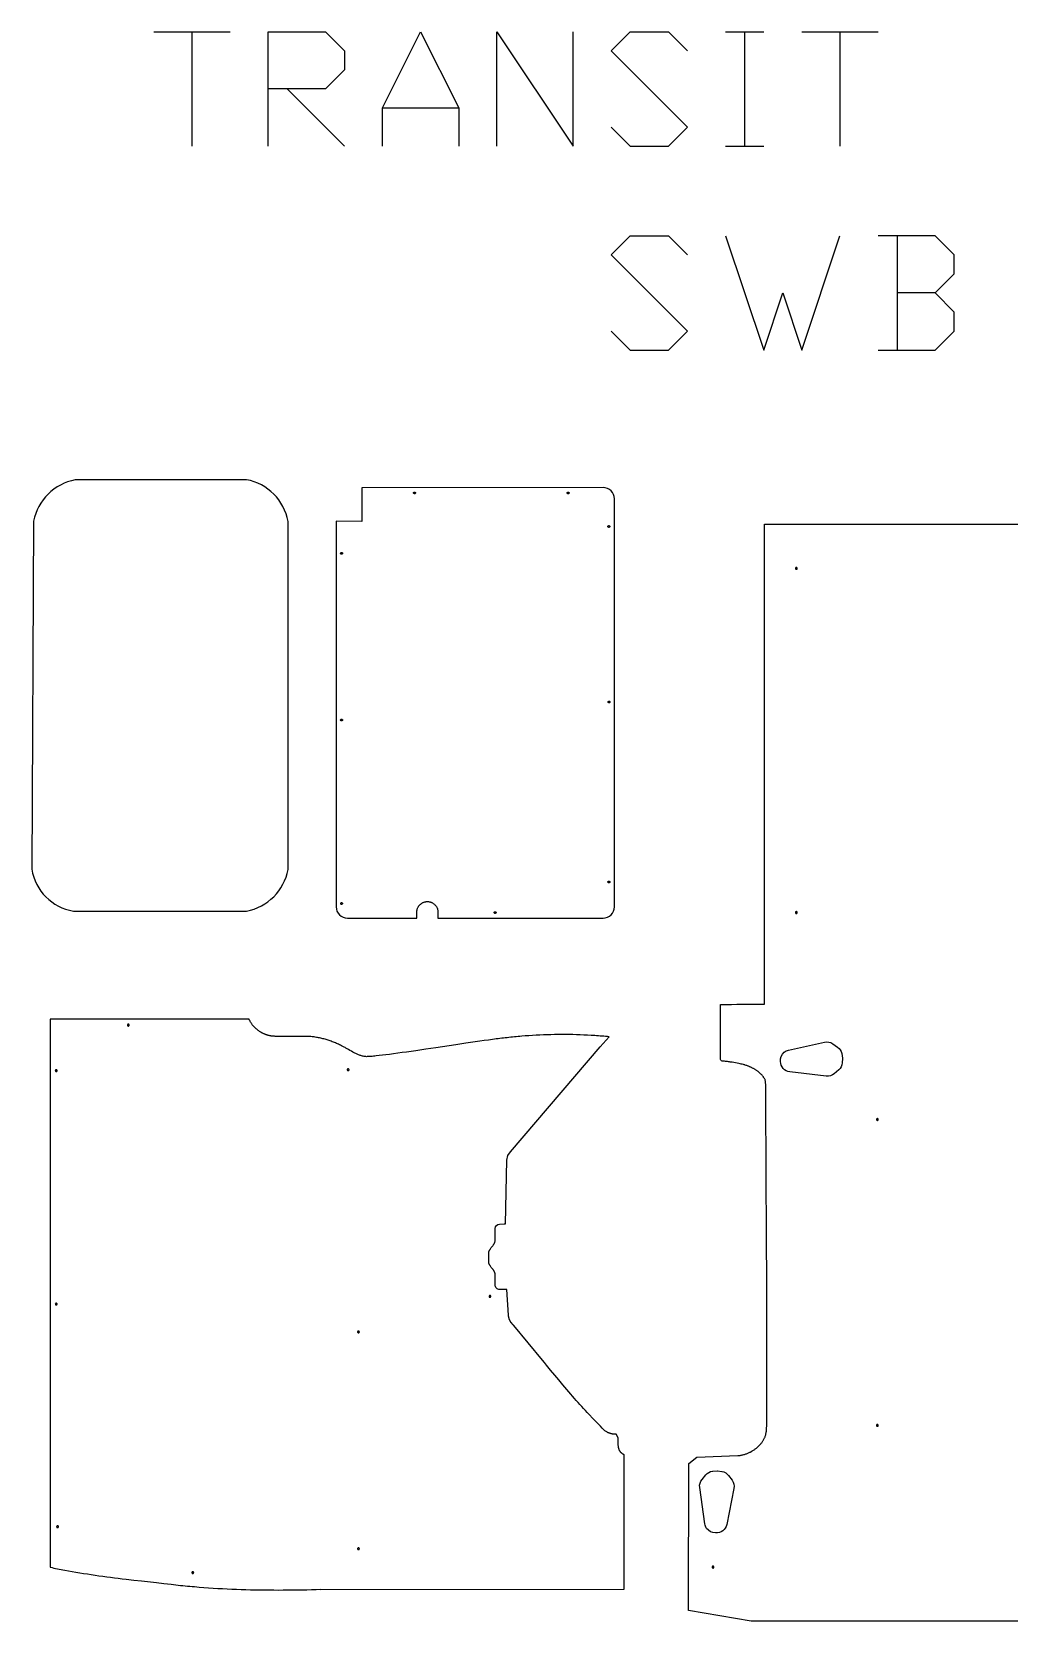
# Model space of a CAD drawing. Extents: x 2439 to 7559, y -8131 to -2576.
# Drawn here: x 2439 to 4610, y -6109 to -2576 of the extents above; entities that cross this region are included whole.
import ezdxf

# ---------------------------------------------------------------- set-up
doc = ezdxf.new("R2010")
doc.units = 0
doc.layers.add('Default_Layer', color=1, linetype='CONTINUOUS')

msp = doc.modelspace()

# ---------------------------------------------------------------- linework, layer by layer
at = {"layer": 'Default_Layer'}
for points in [[(2709.7, -2575.7), (2879.1, -2575.7)], [(2794.4, -2575.7), (2794.4, -2829.7)], [(2963.7, -2829.7), (2963.7, -2575.7), (3090.7, -2575.7), (3133.1, -2618.1), (3133.1, -2660.4), (3090.7, -2702.7), (2963.7, -2702.7)], [(3217.7, -2829.7), (3217.7, -2745.1), (3302.4, -2575.7), (3387.1, -2745.1), (3387.1, -2829.7)], [(3471.7, -2829.7), (3471.7, -2575.7), (3641.1, -2829.7), (3641.1, -2575.7)], [(3725.7, -2787.4), (3768.1, -2829.7), (3852.7, -2829.7), (3895.1, -2787.4), (3725.7, -2618.1), (3768.1, -2575.7), (3852.7, -2575.7), (3895.1, -2618.1)], [(3979.7, -2575.7), (4064.4, -2575.7)], [(4022.1, -2575.7), (4022.1, -2829.7)], [(4149.1, -2575.7), (4318.4, -2575.7)], [(4233.7, -2575.7), (4233.7, -2829.7)], [(3006.1, -2702.7), (3133.1, -2829.7)], [(3217.7, -2745.1), (3387.1, -2745.1)], [(3979.7, -2829.7), (4064.4, -2829.7)], [(3725.7, -3241), (3768.1, -3283.3), (3852.7, -3283.3), (3895.1, -3241), (3725.7, -3071.6), (3768.1, -3029.3), (3852.7, -3029.3), (3895.1, -3071.6)], [(3979.7, -3029.3), (4064.4, -3283.3), (4106.7, -3156.3), (4149.1, -3283.3), (4233.7, -3029.3)], [(4445.4, -3156.3), (4487.7, -3114), (4487.7, -3071.6), (4445.4, -3029.3), (4318.4, -3029.3)], [(4360.7, -3029.3), (4360.7, -3283.3)], [(4318.4, -3283.3), (4445.4, -3283.3), (4487.7, -3241), (4487.7, -3198.6), (4445.4, -3156.3), (4360.7, -3156.3)]]:
    msp.add_lwpolyline(points, dxfattribs=at)
for points in [[(2915.7, -4530.3, 0.306061), (3008.2, -4437.8), (3008.2, -3663.9, 0.306277), (2915.7, -3571.4), (2535.3, -3571.5, 0.304022), (2442.8, -3663.5), (2438.7, -4437.4, 0.321483), (2531.2, -4530.3), (2915.7, -4530.3)], [(3732.7, -3800.4), (3732.7, -3613.8, 0.414321), (3707.7, -3588.8), (3172.1, -3589.4), (3172.1, -3663.9), (3114.7, -3663.6), (3114.7, -4520.7, 0.414214), (3139.7, -4545.7), (3293.9, -4545.7), (3293.9, -4533), (3293.9, -4532.6), (3293.9, -4532), (3293.9, -4531.4), (3294, -4530.8), (3294, -4530.2), (3294.2, -4529), (3294.4, -4527.9), (3294.6, -4526.7), (3295, -4525.6), (3295.3, -4524.5), (3295.7, -4523.5), (3296.2, -4522.4), (3296.7, -4521.4), (3297.3, -4520.4), (3297.9, -4519.5), (3298.6, -4518.5), (3299.3, -4517.7), (3300, -4516.8), (3300.8, -4516), (3301.6, -4515.2), (3302.5, -4514.5), (3303.3, -4513.8), (3304.3, -4513.1), (3305.2, -4512.5), (3306.2, -4511.9), (3307.2, -4511.4), (3308.3, -4511), (3309.3, -4510.5), (3310.4, -4510.2), (3311.5, -4509.8), (3312.7, -4509.6), (3313.8, -4509.4), (3315, -4509.2), (3315.6, -4509.2), (3316.2, -4509.1), (3316.8, -4509.1), (3317.4, -4509.1), (3318, -4509.1), (3318.6, -4509.1), (3319.2, -4509.2), (3319.8, -4509.2), (3321, -4509.4), (3322.1, -4509.6), (3323.3, -4509.8), (3324.4, -4510.2), (3325.5, -4510.5), (3326.5, -4511), (3327.6, -4511.4), (3328.6, -4511.9), (3329.6, -4512.5), (3330.5, -4513.1), (3331.5, -4513.8), (3332.3, -4514.5), (3333.2, -4515.2), (3334, -4516), (3334.8, -4516.8), (3335.5, -4517.7), (3336.2, -4518.5), (3336.9, -4519.5), (3337.5, -4520.4), (3338.1, -4521.4), (3338.6, -4522.4), (3339.1, -4523.5), (3339.5, -4524.5), (3339.8, -4525.6), (3340.2, -4526.7), (3340.4, -4527.9), (3340.6, -4529), (3340.8, -4530.2), (3340.8, -4530.8), (3340.9, -4531.4), (3340.9, -4532), (3340.9, -4532.6), (3340.9, -4533.2), (3340.9, -4545.7), (3707.7, -4545.7, 0.414214), (3732.7, -4520.7), (3732.7, -3800.4)], [(2479.8, -5762.1), (2479.8, -5988.7), (2483.7, -5989.6), (2487.7, -5990.5), (2491.7, -5991.3), (2495.7, -5992.1), (2499.7, -5992.9), (2503.7, -5993.7), (2507.8, -5994.5), (2511.9, -5995.3), (2520.1, -5996.8), (2528.4, -5998.3), (2536.7, -5999.7), (2545.1, -6001.1), (2553.6, -6002.4), (2562.1, -6003.7), (2570.6, -6005), (2579.1, -6006.3), (2587.7, -6007.5), (2596.3, -6008.6), (2605, -6009.8), (2613.6, -6010.9), (2622.2, -6012), (2630.9, -6013.1), (2639.5, -6014.2), (2648.1, -6015.2), (2665.3, -6017.2), (2682.3, -6019.2), (2715.8, -6022.9), (2732.2, -6024.8), (2748.3, -6026.7), (2753.4, -6027.3), (2758.6, -6027.8), (2763.8, -6028.4), (2769, -6029), (2774.1, -6029.5), (2779.3, -6030), (2784.5, -6030.5), (2789.7, -6031), (2794.8, -6031.5), (2800, -6031.9), (2805.2, -6032.4), (2810.4, -6032.8), (2820.7, -6033.6), (2831.1, -6034.3), (2841.5, -6035), (2851.9, -6035.7), (2862.2, -6036.2), (2872.6, -6036.8), (2883, -6037.3), (2893.4, -6037.7), (2903.8, -6038), (2914.2, -6038.4), (2924.6, -6038.6), (2934.9, -6038.9), (2945.3, -6039.1), (2955.7, -6039.2), (2966.1, -6039.3), (2976.5, -6039.3), (2986.9, -6039.4), (2997.3, -6039.3), (3007.7, -6039.3), (3018.1, -6039.2), (3028.5, -6039), (3038.9, -6038.8), (3049.3, -6038.6), (3059.7, -6038.4), (3070.1, -6038.1), (3080.5, -6037.8), (3080.5, -6037.9), (3754.2, -6037.8), (3754.2, -5738.9), (3753.5, -5738.5), (3752.8, -5738.1), (3752.1, -5737.7), (3751.5, -5737.2), (3750.9, -5736.8), (3750.3, -5736.3), (3749.8, -5735.9), (3749.2, -5735.5), (3748.7, -5735), (3748.2, -5734.5), (3747.8, -5734.1), (3747.3, -5733.6), (3746.9, -5733.1), (3746.5, -5732.7), (3746.1, -5732.2), (3745.8, -5731.7), (3745.4, -5731.2), (3745.1, -5730.7), (3744.8, -5730.2), (3744.5, -5729.7), (3744.2, -5729.2), (3743.9, -5728.7), (3743.7, -5728.2), (3743.5, -5727.6), (3743.3, -5727.1), (3743.1, -5726.5), (3742.7, -5725.4), (3742.4, -5724.3), (3742.1, -5723.2), (3741.9, -5722), (3741.8, -5720.8), (3741.6, -5719.6), (3741.5, -5718.3), (3741.4, -5717), (3741.4, -5715.7), (3741.4, -5714.4), (3741.3, -5713), (3741.4, -5710.1), (3741.4, -5707.2), (3741.4, -5704.1), (3741.4, -5702.5), (3741.4, -5700.8), (3736.5, -5692.9), (3735.6, -5693), (3734.7, -5693), (3733.8, -5693.1), (3732.9, -5693.1), (3732.1, -5693), (3731.2, -5693), (3730.3, -5692.9), (3729.4, -5692.8), (3728.5, -5692.6), (3727.7, -5692.5), (3726.8, -5692.3), (3725.9, -5692.1), (3725.1, -5691.8), (3724.2, -5691.6), (3723.4, -5691.3), (3722.6, -5691), (3721.7, -5690.7), (3720.9, -5690.4), (3720.1, -5690.1), (3719.3, -5689.7), (3718.5, -5689.3), (3717.7, -5688.9), (3716.9, -5688.5), (3716.1, -5688.1), (3714.5, -5687.2), (3713, -5686.3), (3711.5, -5685.4), (3710.1, -5684.4), (3705.9, -5679.9), (3701.8, -5675.5), (3693.5, -5666.7), (3685.1, -5657.9), (3676.8, -5649.1), (3672.6, -5644.7), (3668.5, -5640.3), (3664.3, -5635.9), (3660.2, -5631.4), (3656.1, -5627), (3652, -5622.5), (3648, -5618), (3644, -5613.5), (3639.9, -5608.8), (3635.7, -5604), (3631.5, -5599.1), (3627.2, -5594), (3622.8, -5588.7), (3618.3, -5583.4), (3609.3, -5572.5), (3600.2, -5561.5), (3591, -5550.4), (3581.9, -5539.4), (3577.4, -5533.9), (3573, -5528.6), (3509.3, -5451.3), (3508.6, -5450.7), (3508, -5450.2), (3507.4, -5449.6), (3506.8, -5449), (3506.2, -5448.4), (3505.6, -5447.7), (3505.1, -5447.1), (3504.6, -5446.4), (3504.1, -5445.8), (3503.6, -5445.1), (3503.1, -5444.4), (3502.6, -5443.7), (3502.2, -5443), (3501.8, -5442.3), (3501.4, -5441.5), (3501, -5440.8), (3500.7, -5440.1), (3500.3, -5439.3), (3500, -5438.5), (3499.7, -5437.8), (3499.4, -5437), (3499.1, -5436.2), (3498.8, -5435.4), (3498.6, -5434.6), (3498.4, -5433.8), (3498.2, -5433), (3498, -5432.2), (3497.8, -5431.4), (3497.6, -5430.5), (3497.5, -5429.7), (3497.3, -5428.9), (3497.2, -5428.1), (3494, -5371.4), (3481.1, -5371.2), (3477.8, -5371.2, -0.41422), (3467.8, -5361.2), (3467.8, -5341.1), (3467.7, -5336.1), (3467.5, -5335.3), (3467.3, -5334.5), (3467, -5333.8), (3466.7, -5333), (3466.4, -5332.3), (3466, -5331.5), (3465.7, -5330.8), (3465.3, -5330.1), (3464.8, -5329.4), (3464.4, -5328.7), (3464, -5328), (3463.5, -5327.4), (3462.5, -5326), (3461.5, -5324.7), (3459.4, -5322.1), (3458.4, -5320.8), (3457.4, -5319.4), (3457, -5318.8), (3456.5, -5318.1), (3456, -5317.4), (3455.6, -5316.7), (3455.2, -5316), (3454.8, -5315.2), (3454.5, -5314.5), (3454.2, -5313.8), (3454.2, -5309.3), (3454.2, -5291.1), (3454.2, -5286.7), (3454.5, -5285.9), (3454.8, -5285.2), (3455.2, -5284.4), (3455.6, -5283.7), (3456.1, -5283), (3456.5, -5282.3), (3457, -5281.7), (3457.4, -5281), (3458.4, -5279.6), (3459.4, -5278.3), (3461.5, -5275.7), (3462.5, -5274.4), (3463.5, -5273.1), (3464, -5272.4), (3464.4, -5271.7), (3464.8, -5271), (3465.3, -5270.3), (3465.7, -5269.6), (3466, -5268.9), (3466.4, -5268.2), (3466.7, -5267.4), (3467, -5266.7), (3467.3, -5265.9), (3467.5, -5265.1), (3467.7, -5264.3), (3467.8, -5259.3), (3467.8, -5235.8, -0.406227), (3477.5, -5225.8), (3487.7, -5225.2), (3490.9, -5225.1), (3493.9, -5083.7), (3496.2, -5073.8), (3501.8, -5065.1), (3701.1, -4831.6), (3721.3, -4809.7), (3717.3, -4809.3), (3713.2, -4808.9), (3709.2, -4808.6), (3705.2, -4808.2), (3701.1, -4807.9), (3697.1, -4807.6), (3693, -4807.3), (3689, -4807.1), (3684.9, -4806.8), (3680.9, -4806.6), (3672.8, -4806.1), (3664.7, -4805.7), (3656.6, -4805.4), (3648.5, -4805.1), (3640.3, -4804.9), (3632.2, -4804.8), (3624.1, -4804.7), (3616, -4804.7), (3607.9, -4804.7), (3599.8, -4804.8), (3591.7, -4805), (3583.6, -4805.2), (3575.4, -4805.5), (3567.3, -4805.8), (3559.2, -4806.2), (3551.1, -4806.7), (3543, -4807.2), (3534.9, -4807.8), (3526.8, -4808.4), (3522.8, -4808.8), (3518.8, -4809.1), (3514.7, -4809.5), (3510.7, -4809.9), (3506.6, -4810.3), (3502.6, -4810.7), (3498.6, -4811.1), (3494.5, -4811.6), (3490.5, -4812), (3486.5, -4812.5), (3482.4, -4813), (3478.4, -4813.5), (3474.4, -4814), (3470.4, -4814.5), (3466.3, -4815.1), (3462.3, -4815.7), (3453.2, -4816.9), (3443.7, -4818.2), (3433.9, -4819.6), (3423.7, -4821), (3402.6, -4824.1), (3380.7, -4827.3), (3335.8, -4834), (3313.6, -4837.3), (3291.9, -4840.5), (3281.4, -4842), (3271.1, -4843.5), (3261.1, -4844.9), (3251.5, -4846.2), (3242.3, -4847.5), (3233.5, -4848.7), (3225.2, -4849.7), (3217.4, -4850.7), (3210.1, -4851.6), (3203.4, -4852.3), (3200.3, -4852.6), (3197.4, -4852.9), (3194.7, -4853.1), (3192.1, -4853.4), (3189.7, -4853.5), (3187.4, -4853.7), (3185.4, -4853.8), (3183.6, -4853.8), (3182, -4853.9), (3180.5, -4853.8), (3179.3, -4853.8), (3178.8, -4853.7), (3178.3, -4853.7), (3177.4, -4853.5), (3176.6, -4853.4), (3174.8, -4853), (3173.1, -4852.6), (3171.4, -4852.1), (3169.7, -4851.6), (3168, -4851.1), (3166.3, -4850.5), (3164.7, -4849.8), (3163, -4849.2), (3161.4, -4848.4), (3159.8, -4847.7), (3158.1, -4846.9), (3156.5, -4846.1), (3154.9, -4845.3), (3153.3, -4844.5), (3151.7, -4843.6), (3148.6, -4841.8), (3145.4, -4840), (3142.3, -4838.2), (3139.1, -4836.4), (3135.9, -4834.6), (3134.4, -4833.7), (3132.8, -4832.9), (3131.2, -4832), (3129.6, -4831.2), (3127.9, -4830.4), (3126.3, -4829.7), (3124.2, -4828.5), (3122, -4827.4), (3119.8, -4826.3), (3117.5, -4825.3), (3115.3, -4824.3), (3113.1, -4823.3), (3110.8, -4822.3), (3108.5, -4821.4), (3106.2, -4820.5), (3104, -4819.7), (3101.6, -4818.8), (3099.3, -4818), (3097, -4817.3), (3094.7, -4816.5), (3092.3, -4815.8), (3090, -4815.1), (3087.6, -4814.5), (3085.2, -4813.9), (3082.8, -4813.3), (3080.5, -4812.7), (3078.1, -4812.2), (3075.7, -4811.7), (3073.2, -4811.3), (3070.8, -4810.9), (3068.4, -4810.5), (3066, -4810.1), (3063.5, -4809.8), (3061.1, -4809.5), (3058.7, -4809.2), (3056.2, -4809), (3053.8, -4808.8), (3051.3, -4808.7), (2981.3, -4808.7), (2980.1, -4808.7), (2978.9, -4808.7), (2977.8, -4808.6), (2976.6, -4808.6), (2975.4, -4808.5), (2974.2, -4808.4), (2973, -4808.3), (2971.9, -4808.1), (2970.7, -4807.9), (2969.5, -4807.8), (2968.4, -4807.5), (2967.2, -4807.3), (2966.1, -4807.1), (2965, -4806.8), (2963.8, -4806.5), (2962.7, -4806.2), (2961.6, -4805.8), (2960.4, -4805.5), (2959.3, -4805.1), (2958.2, -4804.7), (2957.1, -4804.3), (2956.1, -4803.8), (2955, -4803.4), (2953.9, -4802.9), (2952.8, -4802.4), (2951.8, -4801.9), (2950.7, -4801.4), (2949.7, -4800.8), (2948.7, -4800.2), (2947.7, -4799.7), (2946.7, -4799.1), (2945.7, -4798.4), (2944.7, -4797.8), (2943.7, -4797.1), (2942.8, -4796.5), (2941.8, -4795.8), (2940.9, -4795.1), (2940, -4794.4), (2939.1, -4793.6), (2938.2, -4792.9), (2937.3, -4792.1), (2936.4, -4791.3), (2935.6, -4790.5), (2934.7, -4789.7), (2933.9, -4788.9), (2933.1, -4788), (2932.3, -4787.2), (2931.5, -4786.3), (2930.7, -4785.4), (2930, -4784.5), (2929.2, -4783.6), (2928.5, -4782.7), (2927.8, -4781.8), (2927.1, -4780.8), (2926.5, -4779.8), (2925.8, -4778.9), (2925.2, -4777.9), (2924.6, -4776.9), (2924, -4775.9), (2923.4, -4774.9), (2922.9, -4773.8), (2922.3, -4772.8), (2921.8, -4771.7), (2921.3, -4770.7), (2479.8, -4770.5), (2479.8, -5762.1)], [(4101.9, -4864.5, -0.250514), (4110.1, -4843.9, -0.116283), (4119.7, -4839.1), (4199.5, -4821.4, -0.20966), (4217.6, -4825), (4228.5, -4832.5, -0.193163), (4237.9, -4846.8, -0.020546), (4237.9, -4847.1), (4239.2, -4857.1, -0.037985), (4239.2, -4857.6), (4239, -4867.6, -0.013982), (4239, -4867.8, -0.194637), (4231.1, -4883.1), (4221.1, -4891.8, -0.20966), (4203.5, -4897.2), (4122.3, -4887.9), (4122.2, -4887.9, -0.376786), (4101.9, -4864.5)], [(3957.4, -5912.1, -0.250514), (3937.6, -5902.3, -0.116283), (3933.6, -5892.3), (3922.3, -5811.4, -0.20966), (3927.4, -5793.6), (3935.8, -5783.4, -0.193163), (3950.8, -5775.2, -0.020546), (3951.1, -5775.1), (3961.2, -5774.7, -0.037985), (3961.6, -5774.7), (3971.6, -5775.7, -0.013982), (3971.8, -5775.7, -0.194637), (3986.4, -5784.8), (3994.3, -5795.5, -0.20966), (3998.3, -5813.5), (3982.4, -5893.7), (3982.4, -5893.8, -0.376786), (3957.4, -5912.1)]]:
    msp.add_lwpolyline(points, format="xyb", close=True, dxfattribs=at)
for points in [[(3288.8, -3602.7), (3288.6, -3602.7), (3288.4, -3602.6), (3288.2, -3602.6), (3288, -3602.5), (3287.9, -3602.4), (3287.7, -3602.3), (3287.5, -3602.2), (3287.4, -3602.1), (3287.3, -3601.9), (3287.1, -3601.8), (3287, -3601.6), (3287, -3601.5), (3286.9, -3601.3), (3286.8, -3601.1), (3286.8, -3600.9), (3286.8, -3600.7), (3286.8, -3600.5), (3286.8, -3600.3), (3286.9, -3600.1), (3287, -3599.9), (3287, -3599.7), (3287.1, -3599.6), (3287.3, -3599.4), (3287.4, -3599.3), (3287.5, -3599.1), (3287.7, -3599), (3287.9, -3598.9), (3288, -3598.8), (3288.2, -3598.8), (3288.4, -3598.7), (3288.6, -3598.7), (3288.8, -3598.7), (3289, -3598.7), (3289.2, -3598.7), (3289.4, -3598.8), (3289.6, -3598.8), (3289.8, -3598.9), (3289.9, -3599), (3290.1, -3599.1), (3290.2, -3599.3), (3290.4, -3599.4), (3290.5, -3599.6), (3290.6, -3599.7), (3290.7, -3599.9), (3290.7, -3600.1), (3290.8, -3600.3), (3290.8, -3600.5), (3290.8, -3600.7), (3290.8, -3600.9), (3290.8, -3601.1), (3290.7, -3601.3), (3290.7, -3601.5), (3290.6, -3601.6), (3290.5, -3601.8), (3290.4, -3601.9), (3290.2, -3602.1), (3290.1, -3602.2), (3289.9, -3602.3), (3289.8, -3602.4), (3289.6, -3602.5), (3289.4, -3602.6), (3289.2, -3602.6), (3289, -3602.7), (3288.8, -3602.7)], [(3630, -3602.7), (3629.8, -3602.7), (3629.6, -3602.7), (3629.4, -3602.6), (3629.2, -3602.5), (3629.1, -3602.5), (3628.9, -3602.4), (3628.7, -3602.2), (3628.6, -3602.1), (3628.5, -3602), (3628.3, -3601.8), (3628.2, -3601.6), (3628.2, -3601.5), (3628.1, -3601.3), (3628, -3601.1), (3628, -3600.9), (3628, -3600.7), (3628, -3600.5), (3628, -3600.3), (3628.1, -3600.1), (3628.2, -3599.9), (3628.2, -3599.7), (3628.3, -3599.6), (3628.5, -3599.4), (3628.6, -3599.3), (3628.7, -3599.2), (3628.9, -3599), (3629.1, -3598.9), (3629.2, -3598.9), (3629.4, -3598.8), (3629.6, -3598.7), (3629.8, -3598.7), (3630, -3598.7), (3630.2, -3598.7), (3630.4, -3598.7), (3630.6, -3598.8), (3630.8, -3598.9), (3631, -3598.9), (3631.1, -3599), (3631.3, -3599.2), (3631.4, -3599.3), (3631.5, -3599.4), (3631.7, -3599.6), (3631.8, -3599.7), (3631.8, -3599.9), (3631.9, -3600.1), (3632, -3600.3), (3632, -3600.5), (3632, -3600.7), (3632, -3600.9), (3632, -3601.1), (3631.9, -3601.3), (3631.8, -3601.5), (3631.8, -3601.6), (3631.7, -3601.8), (3631.5, -3602), (3631.4, -3602.1), (3631.3, -3602.2), (3631.1, -3602.4), (3631, -3602.5), (3630.8, -3602.5), (3630.6, -3602.6), (3630.4, -3602.7), (3630.2, -3602.7), (3630, -3602.7)], [(3720.4, -3677.3), (3720.2, -3677.3), (3720, -3677.3), (3719.8, -3677.2), (3719.6, -3677.2), (3719.5, -3677.1), (3719.3, -3677), (3719.1, -3676.9), (3719, -3676.7), (3718.9, -3676.6), (3718.8, -3676.4), (3718.7, -3676.3), (3718.6, -3676.1), (3718.5, -3675.9), (3718.5, -3675.7), (3718.4, -3675.5), (3718.4, -3675.3), (3718.4, -3675.1), (3718.5, -3674.9), (3718.5, -3674.7), (3718.6, -3674.5), (3718.7, -3674.4), (3718.8, -3674.2), (3718.9, -3674), (3719, -3673.9), (3719.1, -3673.8), (3719.3, -3673.7), (3719.5, -3673.6), (3719.6, -3673.5), (3719.8, -3673.4), (3720, -3673.4), (3720.2, -3673.3), (3720.4, -3673.3), (3720.6, -3673.3), (3720.8, -3673.4), (3721, -3673.4), (3721.2, -3673.5), (3721.4, -3673.6), (3721.5, -3673.7), (3721.7, -3673.8), (3721.8, -3673.9), (3722, -3674), (3722.1, -3674.2), (3722.2, -3674.4), (3722.3, -3674.5), (3722.3, -3674.7), (3722.4, -3674.9), (3722.4, -3675.1), (3722.4, -3675.3), (3722.4, -3675.5), (3722.4, -3675.7), (3722.3, -3675.9), (3722.3, -3676.1), (3722.2, -3676.3), (3722.1, -3676.4), (3722, -3676.6), (3721.8, -3676.7), (3721.7, -3676.9), (3721.5, -3677), (3721.4, -3677.1), (3721.2, -3677.2), (3721, -3677.2), (3720.8, -3677.3), (3720.6, -3677.3), (3720.4, -3677.3)], [(3126.7, -3737.2), (3126.5, -3737.2), (3126.3, -3737.1), (3126.1, -3737.1), (3125.9, -3737), (3125.7, -3736.9), (3125.6, -3736.8), (3125.4, -3736.7), (3125.3, -3736.6), (3125.2, -3736.4), (3125, -3736.3), (3124.9, -3736.1), (3124.9, -3735.9), (3124.8, -3735.8), (3124.7, -3735.6), (3124.7, -3735.4), (3124.7, -3735.2), (3124.7, -3735), (3124.7, -3734.8), (3124.8, -3734.6), (3124.9, -3734.4), (3124.9, -3734.2), (3125, -3734), (3125.2, -3733.9), (3125.3, -3733.8), (3125.4, -3733.6), (3125.6, -3733.5), (3125.7, -3733.4), (3125.9, -3733.3), (3126.1, -3733.3), (3126.3, -3733.2), (3126.5, -3733.2), (3126.7, -3733.2), (3126.9, -3733.2), (3127.1, -3733.2), (3127.3, -3733.3), (3127.5, -3733.3), (3127.7, -3733.4), (3127.8, -3733.5), (3128, -3733.6), (3128.1, -3733.8), (3128.2, -3733.9), (3128.4, -3734), (3128.5, -3734.2), (3128.5, -3734.4), (3128.6, -3734.6), (3128.7, -3734.8), (3128.7, -3735), (3128.7, -3735.2), (3128.7, -3735.4), (3128.7, -3735.6), (3128.6, -3735.8), (3128.5, -3735.9), (3128.5, -3736.1), (3128.4, -3736.3), (3128.2, -3736.4), (3128.1, -3736.6), (3128, -3736.7), (3127.8, -3736.8), (3127.7, -3736.9), (3127.5, -3737), (3127.3, -3737.1), (3127.1, -3737.1), (3126.9, -3737.2), (3126.7, -3737.2)], [(4136.9, -3770.5), (4137.2, -3770.5), (4137.4, -3770.5), (4137.5, -3770.4), (4137.7, -3770.3), (4137.9, -3770.3), (4138.1, -3770.2), (4138.2, -3770), (4138.4, -3769.9), (4138.5, -3769.8), (4138.6, -3769.6), (4138.7, -3769.5), (4138.8, -3769.3), (4138.9, -3769.1), (4138.9, -3768.9), (4138.9, -3768.7), (4138.9, -3768.5), (4138.9, -3768.3), (4138.9, -3768.1), (4138.9, -3767.9), (4138.8, -3767.7), (4138.7, -3767.5), (4138.6, -3767.4), (4138.5, -3767.2), (4138.4, -3767.1), (4138.2, -3767), (4138.1, -3766.8), (4137.9, -3766.7), (4137.7, -3766.7), (4137.5, -3766.6), (4137.4, -3766.5), (4137.2, -3766.5), (4136.9, -3766.5), (4136.7, -3766.5), (4136.5, -3766.5), (4136.4, -3766.6), (4136.2, -3766.7), (4136, -3766.7), (4135.8, -3766.8), (4135.7, -3767), (4135.5, -3767.1), (4135.4, -3767.2), (4135.3, -3767.4), (4135.2, -3767.5), (4135.1, -3767.7), (4135, -3767.9), (4135, -3768.1), (4135, -3768.3), (4134.9, -3768.5), (4135, -3768.7), (4135, -3768.9), (4135, -3769.1), (4135.1, -3769.3), (4135.2, -3769.5), (4135.3, -3769.6), (4135.4, -3769.8), (4135.5, -3769.9), (4135.7, -3770), (4135.8, -3770.2), (4136, -3770.3), (4136.2, -3770.3), (4136.4, -3770.4), (4136.5, -3770.5), (4136.7, -3770.5), (4136.9, -3770.5)], [(3720.8, -4067.4), (3720.6, -4067.4), (3720.4, -4067.4), (3720.3, -4067.4), (3720.1, -4067.3), (3719.9, -4067.2), (3719.7, -4067.1), (3719.6, -4067), (3719.4, -4066.9), (3719.3, -4066.7), (3719.2, -4066.6), (3719.1, -4066.4), (3719, -4066.2), (3718.9, -4066), (3718.9, -4065.9), (3718.9, -4065.7), (3718.8, -4065.4), (3718.9, -4065.2), (3718.9, -4065), (3718.9, -4064.9), (3719, -4064.7), (3719.1, -4064.5), (3719.2, -4064.3), (3719.3, -4064.2), (3719.4, -4064), (3719.6, -4063.9), (3719.7, -4063.8), (3719.9, -4063.7), (3720.1, -4063.6), (3720.3, -4063.5), (3720.4, -4063.5), (3720.6, -4063.5), (3720.8, -4063.4), (3721.1, -4063.5), (3721.2, -4063.5), (3721.4, -4063.5), (3721.6, -4063.6), (3721.8, -4063.7), (3722, -4063.8), (3722.1, -4063.9), (3722.3, -4064), (3722.4, -4064.2), (3722.5, -4064.3), (3722.6, -4064.5), (3722.7, -4064.7), (3722.8, -4064.9), (3722.8, -4065), (3722.8, -4065.2), (3722.8, -4065.4), (3722.8, -4065.7), (3722.8, -4065.9), (3722.8, -4066), (3722.7, -4066.2), (3722.6, -4066.4), (3722.5, -4066.6), (3722.4, -4066.7), (3722.3, -4066.9), (3722.1, -4067), (3722, -4067.1), (3721.8, -4067.2), (3721.6, -4067.3), (3721.4, -4067.4), (3721.2, -4067.4), (3721.1, -4067.4), (3720.8, -4067.4)], [(3126.6, -4107.5), (3126.4, -4107.5), (3126.2, -4107.5), (3126, -4107.4), (3125.8, -4107.3), (3125.7, -4107.3), (3125.5, -4107.2), (3125.4, -4107), (3125.2, -4106.9), (3125.1, -4106.8), (3125, -4106.6), (3124.9, -4106.5), (3124.8, -4106.3), (3124.7, -4106.1), (3124.7, -4105.9), (3124.6, -4105.7), (3124.6, -4105.5), (3124.6, -4105.3), (3124.7, -4105.1), (3124.7, -4104.9), (3124.8, -4104.7), (3124.9, -4104.5), (3125, -4104.4), (3125.1, -4104.2), (3125.2, -4104.1), (3125.4, -4104), (3125.5, -4103.8), (3125.7, -4103.7), (3125.8, -4103.7), (3126, -4103.6), (3126.2, -4103.5), (3126.4, -4103.5), (3126.6, -4103.5), (3126.8, -4103.5), (3127, -4103.5), (3127.2, -4103.6), (3127.4, -4103.7), (3127.6, -4103.7), (3127.7, -4103.8), (3127.9, -4104), (3128, -4104.1), (3128.2, -4104.2), (3128.3, -4104.4), (3128.4, -4104.5), (3128.5, -4104.7), (3128.5, -4104.9), (3128.6, -4105.1), (3128.6, -4105.3), (3128.6, -4105.5), (3128.6, -4105.7), (3128.6, -4105.9), (3128.5, -4106.1), (3128.5, -4106.3), (3128.4, -4106.5), (3128.3, -4106.6), (3128.2, -4106.8), (3128, -4106.9), (3127.9, -4107), (3127.7, -4107.2), (3127.6, -4107.3), (3127.4, -4107.3), (3127.2, -4107.4), (3127, -4107.5), (3126.8, -4107.5), (3126.6, -4107.5)], [(3720.5, -4467.4), (3720.3, -4467.4), (3720.1, -4467.4), (3719.9, -4467.4), (3719.7, -4467.3), (3719.6, -4467.2), (3719.4, -4467.1), (3719.2, -4467), (3719.1, -4466.9), (3719, -4466.7), (3718.9, -4466.6), (3718.8, -4466.4), (3718.7, -4466.2), (3718.6, -4466), (3718.6, -4465.8), (3718.5, -4465.6), (3718.5, -4465.4), (3718.5, -4465.2), (3718.6, -4465), (3718.6, -4464.8), (3718.7, -4464.7), (3718.8, -4464.5), (3718.9, -4464.3), (3719, -4464.2), (3719.1, -4464), (3719.2, -4463.9), (3719.4, -4463.8), (3719.6, -4463.7), (3719.7, -4463.6), (3719.9, -4463.5), (3720.1, -4463.5), (3720.3, -4463.5), (3720.5, -4463.4), (3720.7, -4463.5), (3720.9, -4463.5), (3721.1, -4463.5), (3721.3, -4463.6), (3721.5, -4463.7), (3721.6, -4463.8), (3721.8, -4463.9), (3721.9, -4464), (3722.1, -4464.2), (3722.2, -4464.3), (3722.3, -4464.5), (3722.4, -4464.7), (3722.4, -4464.8), (3722.5, -4465), (3722.5, -4465.2), (3722.5, -4465.4), (3722.5, -4465.6), (3722.5, -4465.8), (3722.4, -4466), (3722.4, -4466.2), (3722.3, -4466.4), (3722.2, -4466.6), (3722.1, -4466.7), (3721.9, -4466.9), (3721.8, -4467), (3721.6, -4467.1), (3721.5, -4467.2), (3721.3, -4467.3), (3721.1, -4467.4), (3720.9, -4467.4), (3720.7, -4467.4), (3720.5, -4467.4)], [(3126.8, -4515.5), (3126.6, -4515.5), (3126.4, -4515.4), (3126.2, -4515.4), (3126, -4515.3), (3125.8, -4515.2), (3125.7, -4515.1), (3125.5, -4515), (3125.4, -4514.9), (3125.2, -4514.7), (3125.1, -4514.6), (3125, -4514.4), (3124.9, -4514.2), (3124.9, -4514.1), (3124.8, -4513.9), (3124.8, -4513.7), (3124.8, -4513.5), (3124.8, -4513.3), (3124.8, -4513.1), (3124.9, -4512.9), (3124.9, -4512.7), (3125, -4512.5), (3125.1, -4512.3), (3125.2, -4512.2), (3125.4, -4512), (3125.5, -4511.9), (3125.7, -4511.8), (3125.8, -4511.7), (3126, -4511.6), (3126.2, -4511.6), (3126.4, -4511.5), (3126.6, -4511.5), (3126.8, -4511.5), (3127, -4511.5), (3127.2, -4511.5), (3127.4, -4511.6), (3127.5, -4511.6), (3127.7, -4511.7), (3127.9, -4511.8), (3128, -4511.9), (3128.2, -4512), (3128.3, -4512.2), (3128.4, -4512.3), (3128.5, -4512.5), (3128.6, -4512.7), (3128.7, -4512.9), (3128.7, -4513.1), (3128.8, -4513.3), (3128.8, -4513.5), (3128.8, -4513.7), (3128.7, -4513.9), (3128.7, -4514.1), (3128.6, -4514.2), (3128.5, -4514.4), (3128.4, -4514.6), (3128.3, -4514.7), (3128.2, -4514.9), (3128, -4515), (3127.9, -4515.1), (3127.7, -4515.2), (3127.5, -4515.3), (3127.4, -4515.4), (3127.2, -4515.4), (3127, -4515.5), (3126.8, -4515.5)], [(3467.8, -4535.5), (3467.6, -4535.5), (3467.4, -4535.5), (3467.2, -4535.4), (3467, -4535.4), (3466.9, -4535.3), (3466.7, -4535.2), (3466.6, -4535.1), (3466.4, -4534.9), (3466.3, -4534.8), (3466.2, -4534.6), (3466.1, -4534.5), (3466, -4534.3), (3465.9, -4534.1), (3465.9, -4533.9), (3465.8, -4533.7), (3465.8, -4533.5), (3465.8, -4533.3), (3465.9, -4533.1), (3465.9, -4532.9), (3466, -4532.7), (3466.1, -4532.6), (3466.2, -4532.4), (3466.3, -4532.2), (3466.4, -4532.1), (3466.6, -4532), (3466.7, -4531.9), (3466.9, -4531.8), (3467, -4531.7), (3467.2, -4531.6), (3467.4, -4531.6), (3467.6, -4531.5), (3467.8, -4531.5), (3468, -4531.5), (3468.2, -4531.6), (3468.4, -4531.6), (3468.6, -4531.7), (3468.8, -4531.8), (3468.9, -4531.9), (3469.1, -4532), (3469.2, -4532.1), (3469.4, -4532.2), (3469.5, -4532.4), (3469.6, -4532.6), (3469.7, -4532.7), (3469.7, -4532.9), (3469.8, -4533.1), (3469.8, -4533.3), (3469.8, -4533.5), (3469.8, -4533.7), (3469.8, -4533.9), (3469.7, -4534.1), (3469.7, -4534.3), (3469.6, -4534.5), (3469.5, -4534.6), (3469.4, -4534.8), (3469.2, -4534.9), (3469.1, -4535.1), (3468.9, -4535.2), (3468.8, -4535.3), (3468.6, -4535.4), (3468.4, -4535.4), (3468.2, -4535.5), (3468, -4535.5), (3467.8, -4535.5)], [(4136.9, -4535.5), (4137.2, -4535.5), (4137.4, -4535.5), (4137.5, -4535.4), (4137.7, -4535.3), (4137.9, -4535.3), (4138.1, -4535.2), (4138.2, -4535), (4138.4, -4534.9), (4138.5, -4534.8), (4138.6, -4534.6), (4138.7, -4534.5), (4138.8, -4534.3), (4138.9, -4534.1), (4138.9, -4533.9), (4138.9, -4533.7), (4138.9, -4533.5), (4138.9, -4533.3), (4138.9, -4533.1), (4138.9, -4532.9), (4138.8, -4532.7), (4138.7, -4532.5), (4138.6, -4532.4), (4138.5, -4532.2), (4138.4, -4532.1), (4138.2, -4532), (4138.1, -4531.8), (4137.9, -4531.7), (4137.7, -4531.7), (4137.5, -4531.6), (4137.4, -4531.5), (4137.2, -4531.5), (4136.9, -4531.5), (4136.7, -4531.5), (4136.5, -4531.5), (4136.4, -4531.6), (4136.2, -4531.7), (4136, -4531.7), (4135.8, -4531.8), (4135.7, -4532), (4135.5, -4532.1), (4135.4, -4532.2), (4135.3, -4532.4), (4135.2, -4532.5), (4135.1, -4532.7), (4135, -4532.9), (4135, -4533.1), (4135, -4533.3), (4134.9, -4533.5), (4135, -4533.7), (4135, -4533.9), (4135, -4534.1), (4135.1, -4534.3), (4135.2, -4534.5), (4135.3, -4534.6), (4135.4, -4534.8), (4135.5, -4534.9), (4135.7, -4535), (4135.8, -4535.2), (4136, -4535.3), (4136.2, -4535.3), (4136.4, -4535.4), (4136.5, -4535.5), (4136.7, -4535.5), (4136.9, -4535.5)], [(2653.1, -4781.7), (2652.9, -4781.7), (2652.7, -4781.7), (2652.5, -4781.8), (2652.3, -4781.9), (2652.1, -4781.9), (2651.9, -4782), (2651.8, -4782.2), (2651.6, -4782.3), (2651.5, -4782.4), (2651.4, -4782.6), (2651.3, -4782.8), (2651.2, -4782.9), (2651.2, -4783.1), (2651.1, -4783.3), (2651.1, -4783.5), (2651.1, -4783.7), (2651.1, -4783.9), (2651.1, -4784.1), (2651.2, -4784.3), (2651.2, -4784.5), (2651.3, -4784.7), (2651.4, -4784.8), (2651.5, -4785), (2651.6, -4785.1), (2651.8, -4785.3), (2651.9, -4785.4), (2652.1, -4785.5), (2652.3, -4785.6), (2652.5, -4785.6), (2652.7, -4785.7), (2652.9, -4785.7), (2653.1, -4785.7), (2653.3, -4785.7), (2653.5, -4785.7), (2653.7, -4785.6), (2653.8, -4785.6), (2654, -4785.5), (2654.2, -4785.4), (2654.3, -4785.3), (2654.5, -4785.1), (2654.6, -4785), (2654.7, -4784.8), (2654.8, -4784.7), (2654.9, -4784.5), (2655, -4784.3), (2655, -4784.1), (2655.1, -4783.9), (2655.1, -4783.7), (2655.1, -4783.5), (2655, -4783.3), (2655, -4783.1), (2654.9, -4782.9), (2654.8, -4782.8), (2654.7, -4782.6), (2654.6, -4782.4), (2654.5, -4782.3), (2654.3, -4782.2), (2654.2, -4782), (2654, -4781.9), (2653.8, -4781.9), (2653.7, -4781.8), (2653.5, -4781.7), (2653.3, -4781.7), (2653.1, -4781.7)], [(2492.9, -4882.9), (2492.7, -4882.9), (2492.5, -4882.9), (2492.3, -4883), (2492.1, -4883), (2492, -4883.1), (2491.8, -4883.2), (2491.7, -4883.3), (2491.5, -4883.5), (2491.4, -4883.6), (2491.3, -4883.7), (2491.2, -4883.9), (2491.1, -4884.1), (2491, -4884.3), (2491, -4884.5), (2490.9, -4884.7), (2490.9, -4884.9), (2490.9, -4885.1), (2491, -4885.3), (2491, -4885.5), (2491.1, -4885.6), (2491.2, -4885.8), (2491.3, -4886), (2491.4, -4886.1), (2491.5, -4886.3), (2491.7, -4886.4), (2491.8, -4886.5), (2492, -4886.6), (2492.1, -4886.7), (2492.3, -4886.8), (2492.5, -4886.8), (2492.7, -4886.9), (2492.9, -4886.9), (2493.1, -4886.9), (2493.3, -4886.8), (2493.5, -4886.8), (2493.7, -4886.7), (2493.9, -4886.6), (2494, -4886.5), (2494.2, -4886.4), (2494.3, -4886.3), (2494.5, -4886.1), (2494.6, -4886), (2494.7, -4885.8), (2494.8, -4885.6), (2494.8, -4885.5), (2494.9, -4885.3), (2494.9, -4885.1), (2494.9, -4884.9), (2494.9, -4884.7), (2494.9, -4884.5), (2494.8, -4884.3), (2494.8, -4884.1), (2494.7, -4883.9), (2494.6, -4883.7), (2494.5, -4883.6), (2494.3, -4883.5), (2494.2, -4883.3), (2494, -4883.2), (2493.9, -4883.1), (2493.7, -4883), (2493.5, -4883), (2493.3, -4882.9), (2493.1, -4882.9), (2492.9, -4882.9)], [(3141.4, -4880.9), (3141.1, -4880.9), (3140.9, -4880.9), (3140.8, -4881), (3140.6, -4881), (3140.4, -4881.1), (3140.2, -4881.2), (3140.1, -4881.3), (3139.9, -4881.5), (3139.8, -4881.6), (3139.7, -4881.7), (3139.6, -4881.9), (3139.5, -4882.1), (3139.4, -4882.3), (3139.4, -4882.5), (3139.4, -4882.7), (3139.4, -4882.9), (3139.4, -4883.1), (3139.4, -4883.3), (3139.4, -4883.5), (3139.5, -4883.6), (3139.6, -4883.8), (3139.7, -4884), (3139.8, -4884.1), (3139.9, -4884.3), (3140.1, -4884.4), (3140.2, -4884.5), (3140.4, -4884.6), (3140.6, -4884.7), (3140.8, -4884.8), (3140.9, -4884.8), (3141.1, -4884.9), (3141.4, -4884.9), (3141.6, -4884.9), (3141.8, -4884.8), (3141.9, -4884.8), (3142.1, -4884.7), (3142.3, -4884.6), (3142.5, -4884.5), (3142.6, -4884.4), (3142.8, -4884.3), (3142.9, -4884.1), (3143, -4884), (3143.1, -4883.8), (3143.2, -4883.6), (3143.3, -4883.5), (3143.3, -4883.3), (3143.3, -4883.1), (3143.4, -4882.9), (3143.3, -4882.7), (3143.3, -4882.5), (3143.3, -4882.3), (3143.2, -4882.1), (3143.1, -4881.9), (3143, -4881.7), (3142.9, -4881.6), (3142.8, -4881.5), (3142.6, -4881.3), (3142.5, -4881.2), (3142.3, -4881.1), (3142.1, -4881), (3141.9, -4881), (3141.8, -4880.9), (3141.6, -4880.9), (3141.4, -4880.9)], [(4316.9, -4995.5), (4317.2, -4995.5), (4317.4, -4995.5), (4317.5, -4995.4), (4317.7, -4995.3), (4317.9, -4995.3), (4318.1, -4995.2), (4318.2, -4995), (4318.4, -4994.9), (4318.5, -4994.8), (4318.6, -4994.6), (4318.7, -4994.5), (4318.8, -4994.3), (4318.9, -4994.1), (4318.9, -4993.9), (4318.9, -4993.7), (4318.9, -4993.5), (4318.9, -4993.3), (4318.9, -4993.1), (4318.9, -4992.9), (4318.8, -4992.7), (4318.7, -4992.5), (4318.6, -4992.4), (4318.5, -4992.2), (4318.4, -4992.1), (4318.2, -4992), (4318.1, -4991.8), (4317.9, -4991.7), (4317.7, -4991.7), (4317.5, -4991.6), (4317.4, -4991.5), (4317.2, -4991.5), (4316.9, -4991.5), (4316.7, -4991.5), (4316.5, -4991.5), (4316.4, -4991.6), (4316.2, -4991.7), (4316, -4991.7), (4315.8, -4991.8), (4315.7, -4992), (4315.5, -4992.1), (4315.4, -4992.2), (4315.3, -4992.4), (4315.2, -4992.5), (4315.1, -4992.7), (4315, -4992.9), (4315, -4993.1), (4315, -4993.3), (4314.9, -4993.5), (4315, -4993.7), (4315, -4993.9), (4315, -4994.1), (4315.1, -4994.3), (4315.2, -4994.5), (4315.3, -4994.6), (4315.4, -4994.8), (4315.5, -4994.9), (4315.7, -4995), (4315.8, -4995.2), (4316, -4995.3), (4316.2, -4995.3), (4316.4, -4995.4), (4316.5, -4995.5), (4316.7, -4995.5), (4316.9, -4995.5)], [(2492.9, -5401.9), (2492.7, -5401.9), (2492.5, -5401.9), (2492.3, -5402), (2492.1, -5402), (2492, -5402.1), (2491.8, -5402.2), (2491.7, -5402.3), (2491.5, -5402.5), (2491.4, -5402.6), (2491.3, -5402.7), (2491.2, -5402.9), (2491.1, -5403.1), (2491, -5403.3), (2491, -5403.5), (2490.9, -5403.7), (2490.9, -5403.9), (2490.9, -5404.1), (2491, -5404.3), (2491, -5404.5), (2491.1, -5404.6), (2491.2, -5404.8), (2491.3, -5405), (2491.4, -5405.1), (2491.5, -5405.3), (2491.7, -5405.4), (2491.8, -5405.5), (2492, -5405.6), (2492.1, -5405.7), (2492.3, -5405.8), (2492.5, -5405.8), (2492.7, -5405.9), (2492.9, -5405.9), (2493.1, -5405.9), (2493.3, -5405.8), (2493.5, -5405.8), (2493.7, -5405.7), (2493.9, -5405.6), (2494, -5405.5), (2494.2, -5405.4), (2494.3, -5405.3), (2494.5, -5405.1), (2494.6, -5405), (2494.7, -5404.8), (2494.8, -5404.6), (2494.8, -5404.5), (2494.9, -5404.3), (2494.9, -5404.1), (2494.9, -5403.9), (2494.9, -5403.7), (2494.9, -5403.5), (2494.8, -5403.3), (2494.8, -5403.1), (2494.7, -5402.9), (2494.6, -5402.7), (2494.5, -5402.6), (2494.3, -5402.5), (2494.2, -5402.3), (2494, -5402.2), (2493.9, -5402.1), (2493.7, -5402), (2493.5, -5402), (2493.3, -5401.9), (2493.1, -5401.9), (2492.9, -5401.9)], [(3456.3, -5384.7), (3456.1, -5384.7), (3455.9, -5384.7), (3455.7, -5384.7), (3455.5, -5384.8), (3455.4, -5384.9), (3455.2, -5385), (3455.1, -5385.1), (3454.9, -5385.2), (3454.8, -5385.4), (3454.7, -5385.5), (3454.6, -5385.7), (3454.5, -5385.9), (3454.4, -5386.1), (3454.4, -5386.3), (3454.3, -5386.5), (3454.3, -5386.7), (3454.3, -5386.9), (3454.4, -5387.1), (3454.4, -5387.3), (3454.5, -5387.4), (3454.6, -5387.6), (3454.7, -5387.8), (3454.8, -5387.9), (3454.9, -5388.1), (3455.1, -5388.2), (3455.2, -5388.3), (3455.4, -5388.4), (3455.5, -5388.5), (3455.7, -5388.6), (3455.9, -5388.6), (3456.1, -5388.6), (3456.3, -5388.7), (3456.5, -5388.6), (3456.7, -5388.6), (3456.9, -5388.6), (3457.1, -5388.5), (3457.3, -5388.4), (3457.4, -5388.3), (3457.6, -5388.2), (3457.7, -5388.1), (3457.9, -5387.9), (3458, -5387.8), (3458.1, -5387.6), (3458.2, -5387.4), (3458.2, -5387.3), (3458.3, -5387.1), (3458.3, -5386.9), (3458.3, -5386.7), (3458.3, -5386.5), (3458.3, -5386.3), (3458.2, -5386.1), (3458.2, -5385.9), (3458.1, -5385.7), (3458, -5385.5), (3457.9, -5385.4), (3457.7, -5385.2), (3457.6, -5385.1), (3457.4, -5385), (3457.3, -5384.9), (3457.1, -5384.8), (3456.9, -5384.7), (3456.7, -5384.7), (3456.5, -5384.7), (3456.3, -5384.7)], [(3164.3, -5463.7), (3164.1, -5463.7), (3163.9, -5463.7), (3163.7, -5463.7), (3163.5, -5463.8), (3163.4, -5463.9), (3163.2, -5464), (3163.1, -5464.1), (3162.9, -5464.2), (3162.8, -5464.4), (3162.7, -5464.5), (3162.6, -5464.7), (3162.5, -5464.9), (3162.4, -5465.1), (3162.4, -5465.3), (3162.3, -5465.5), (3162.3, -5465.7), (3162.3, -5465.9), (3162.4, -5466.1), (3162.4, -5466.3), (3162.5, -5466.4), (3162.6, -5466.6), (3162.7, -5466.8), (3162.8, -5466.9), (3162.9, -5467.1), (3163.1, -5467.2), (3163.2, -5467.3), (3163.4, -5467.4), (3163.5, -5467.5), (3163.7, -5467.6), (3163.9, -5467.6), (3164.1, -5467.6), (3164.3, -5467.7), (3164.5, -5467.6), (3164.7, -5467.6), (3164.9, -5467.6), (3165.1, -5467.5), (3165.3, -5467.4), (3165.4, -5467.3), (3165.6, -5467.2), (3165.7, -5467.1), (3165.9, -5466.9), (3166, -5466.8), (3166.1, -5466.6), (3166.2, -5466.4), (3166.2, -5466.3), (3166.3, -5466.1), (3166.3, -5465.9), (3166.3, -5465.7), (3166.3, -5465.5), (3166.3, -5465.3), (3166.2, -5465.1), (3166.2, -5464.9), (3166.1, -5464.7), (3166, -5464.5), (3165.9, -5464.4), (3165.7, -5464.2), (3165.6, -5464.1), (3165.4, -5464), (3165.3, -5463.9), (3165.1, -5463.8), (3164.9, -5463.7), (3164.7, -5463.7), (3164.5, -5463.7), (3164.3, -5463.7)], [(4316.9, -5675.5), (4317.2, -5675.5), (4317.4, -5675.5), (4317.5, -5675.4), (4317.7, -5675.3), (4317.9, -5675.3), (4318.1, -5675.2), (4318.2, -5675), (4318.4, -5674.9), (4318.5, -5674.8), (4318.6, -5674.6), (4318.7, -5674.5), (4318.8, -5674.3), (4318.9, -5674.1), (4318.9, -5673.9), (4318.9, -5673.7), (4318.9, -5673.5), (4318.9, -5673.3), (4318.9, -5673.1), (4318.9, -5672.9), (4318.8, -5672.7), (4318.7, -5672.5), (4318.6, -5672.4), (4318.5, -5672.2), (4318.4, -5672.1), (4318.2, -5672), (4318.1, -5671.8), (4317.9, -5671.7), (4317.7, -5671.7), (4317.5, -5671.6), (4317.4, -5671.5), (4317.2, -5671.5), (4316.9, -5671.5), (4316.7, -5671.5), (4316.5, -5671.5), (4316.4, -5671.6), (4316.2, -5671.7), (4316, -5671.7), (4315.8, -5671.8), (4315.7, -5672), (4315.5, -5672.1), (4315.4, -5672.2), (4315.3, -5672.4), (4315.2, -5672.5), (4315.1, -5672.7), (4315, -5672.9), (4315, -5673.1), (4315, -5673.3), (4314.9, -5673.5), (4315, -5673.7), (4315, -5673.9), (4315, -5674.1), (4315.1, -5674.3), (4315.2, -5674.5), (4315.3, -5674.6), (4315.4, -5674.8), (4315.5, -5674.9), (4315.7, -5675), (4315.8, -5675.2), (4316, -5675.3), (4316.2, -5675.3), (4316.4, -5675.4), (4316.5, -5675.5), (4316.7, -5675.5), (4316.9, -5675.5)], [(2495.9, -5896.7), (2495.7, -5896.7), (2495.5, -5896.7), (2495.3, -5896.7), (2495.1, -5896.8), (2494.9, -5896.9), (2494.8, -5897), (2494.6, -5897.1), (2494.5, -5897.2), (2494.4, -5897.4), (2494.2, -5897.5), (2494.1, -5897.7), (2494.1, -5897.9), (2494, -5898.1), (2493.9, -5898.3), (2493.9, -5898.5), (2493.9, -5898.7), (2493.9, -5898.9), (2493.9, -5899.1), (2494, -5899.3), (2494.1, -5899.4), (2494.1, -5899.6), (2494.2, -5899.8), (2494.4, -5899.9), (2494.5, -5900.1), (2494.6, -5900.2), (2494.8, -5900.3), (2494.9, -5900.4), (2495.1, -5900.5), (2495.3, -5900.6), (2495.5, -5900.6), (2495.7, -5900.6), (2495.9, -5900.7), (2496.1, -5900.6), (2496.3, -5900.6), (2496.5, -5900.6), (2496.7, -5900.5), (2496.9, -5900.4), (2497, -5900.3), (2497.2, -5900.2), (2497.3, -5900.1), (2497.4, -5899.9), (2497.6, -5899.8), (2497.7, -5899.6), (2497.7, -5899.4), (2497.8, -5899.3), (2497.9, -5899.1), (2497.9, -5898.9), (2497.9, -5898.7), (2497.9, -5898.5), (2497.9, -5898.3), (2497.8, -5898.1), (2497.7, -5897.9), (2497.7, -5897.7), (2497.6, -5897.5), (2497.4, -5897.4), (2497.3, -5897.2), (2497.2, -5897.1), (2497, -5897), (2496.9, -5896.9), (2496.7, -5896.8), (2496.5, -5896.7), (2496.3, -5896.7), (2496.1, -5896.7), (2495.9, -5896.7)], [(3164.3, -5945.7), (3164.1, -5945.7), (3163.9, -5945.7), (3163.7, -5945.7), (3163.5, -5945.8), (3163.4, -5945.9), (3163.2, -5946), (3163.1, -5946.1), (3162.9, -5946.2), (3162.8, -5946.4), (3162.7, -5946.5), (3162.6, -5946.7), (3162.5, -5946.9), (3162.4, -5947.1), (3162.4, -5947.3), (3162.3, -5947.5), (3162.3, -5947.7), (3162.3, -5947.9), (3162.4, -5948.1), (3162.4, -5948.3), (3162.5, -5948.4), (3162.6, -5948.6), (3162.7, -5948.8), (3162.8, -5948.9), (3162.9, -5949.1), (3163.1, -5949.2), (3163.2, -5949.3), (3163.4, -5949.4), (3163.5, -5949.5), (3163.7, -5949.6), (3163.9, -5949.6), (3164.1, -5949.6), (3164.3, -5949.7), (3164.5, -5949.6), (3164.7, -5949.6), (3164.9, -5949.6), (3165.1, -5949.5), (3165.3, -5949.4), (3165.4, -5949.3), (3165.6, -5949.2), (3165.7, -5949.1), (3165.9, -5948.9), (3166, -5948.8), (3166.1, -5948.6), (3166.2, -5948.4), (3166.2, -5948.3), (3166.3, -5948.1), (3166.3, -5947.9), (3166.3, -5947.7), (3166.3, -5947.5), (3166.3, -5947.3), (3166.2, -5947.1), (3166.2, -5946.9), (3166.1, -5946.7), (3166, -5946.5), (3165.9, -5946.4), (3165.7, -5946.2), (3165.6, -5946.1), (3165.4, -5946), (3165.3, -5945.9), (3165.1, -5945.8), (3164.9, -5945.7), (3164.7, -5945.7), (3164.5, -5945.7), (3164.3, -5945.7)], [(2796.3, -5998.7), (2796.1, -5998.7), (2795.9, -5998.7), (2795.7, -5998.7), (2795.5, -5998.8), (2795.4, -5998.9), (2795.2, -5999), (2795.1, -5999.1), (2794.9, -5999.2), (2794.8, -5999.4), (2794.7, -5999.5), (2794.6, -5999.7), (2794.5, -5999.9), (2794.4, -6000.1), (2794.4, -6000.3), (2794.3, -6000.5), (2794.3, -6000.7), (2794.3, -6000.9), (2794.4, -6001.1), (2794.4, -6001.3), (2794.5, -6001.4), (2794.6, -6001.6), (2794.7, -6001.8), (2794.8, -6001.9), (2794.9, -6002.1), (2795.1, -6002.2), (2795.2, -6002.3), (2795.4, -6002.4), (2795.5, -6002.5), (2795.7, -6002.6), (2795.9, -6002.6), (2796.1, -6002.6), (2796.3, -6002.7), (2796.5, -6002.6), (2796.7, -6002.6), (2796.9, -6002.6), (2797.1, -6002.5), (2797.3, -6002.4), (2797.4, -6002.3), (2797.6, -6002.2), (2797.7, -6002.1), (2797.9, -6001.9), (2798, -6001.8), (2798.1, -6001.6), (2798.2, -6001.4), (2798.2, -6001.3), (2798.3, -6001.1), (2798.3, -6000.9), (2798.3, -6000.7), (2798.3, -6000.5), (2798.3, -6000.3), (2798.2, -6000.1), (2798.2, -5999.9), (2798.1, -5999.7), (2798, -5999.5), (2797.9, -5999.4), (2797.7, -5999.2), (2797.6, -5999.1), (2797.4, -5999), (2797.3, -5998.9), (2797.1, -5998.8), (2796.9, -5998.7), (2796.7, -5998.7), (2796.5, -5998.7), (2796.3, -5998.7)], [(3951.9, -5990.5), (3952.2, -5990.5), (3952.4, -5990.5), (3952.5, -5990.4), (3952.7, -5990.3), (3952.9, -5990.3), (3953.1, -5990.2), (3953.2, -5990), (3953.4, -5989.9), (3953.5, -5989.8), (3953.6, -5989.6), (3953.7, -5989.5), (3953.8, -5989.3), (3953.9, -5989.1), (3953.9, -5988.9), (3953.9, -5988.7), (3953.9, -5988.5), (3953.9, -5988.3), (3953.9, -5988.1), (3953.9, -5987.9), (3953.8, -5987.7), (3953.7, -5987.5), (3953.6, -5987.4), (3953.5, -5987.2), (3953.4, -5987.1), (3953.2, -5987), (3953.1, -5986.8), (3952.9, -5986.7), (3952.7, -5986.7), (3952.5, -5986.6), (3952.4, -5986.5), (3952.2, -5986.5), (3951.9, -5986.5), (3951.7, -5986.5), (3951.5, -5986.5), (3951.4, -5986.6), (3951.2, -5986.7), (3951, -5986.7), (3950.8, -5986.8), (3950.7, -5987), (3950.5, -5987.1), (3950.4, -5987.2), (3950.3, -5987.4), (3950.2, -5987.5), (3950.1, -5987.7), (3950, -5987.9), (3950, -5988.1), (3950, -5988.3), (3949.9, -5988.5), (3950, -5988.7), (3950, -5988.9), (3950, -5989.1), (3950.1, -5989.3), (3950.2, -5989.5), (3950.3, -5989.6), (3950.4, -5989.8), (3950.5, -5989.9), (3950.7, -5990), (3950.8, -5990.2), (3951, -5990.3), (3951.2, -5990.3), (3951.4, -5990.4), (3951.5, -5990.5), (3951.7, -5990.5), (3951.9, -5990.5)]]:
    msp.add_lwpolyline(points, close=True, dxfattribs=at)
msp.add_lwpolyline([(5081.5, -6108.7), (4559.1, -6108.7), (4036.8, -6108.7), (3897.7, -6084.7), (3897.9, -5758.2), (3916.2, -5743.8), (4007.1, -5740.7), (4008.4, -5740.5), (4009.7, -5740.4), (4010.9, -5740.2), (4012.2, -5740), (4013.8, -5739.7), (4015.3, -5739.4), (4016.9, -5739.1), (4018.4, -5738.7), (4020, -5738.3), (4021.5, -5737.8), (4023, -5737.4), (4024.5, -5736.9), (4026.1, -5736.4), (4027.6, -5735.8), (4029, -5735.2), (4030.5, -5734.6), (4032, -5733.9), (4033.4, -5733.3), (4034.9, -5732.6), (4036.3, -5731.8), (4037.7, -5731.1), (4039.1, -5730.3), (4040.4, -5729.4), (4041.8, -5728.6), (4043.1, -5727.7), (4044.5, -5726.8), (4045.8, -5725.9), (4047, -5724.9), (4048.2, -5724), (4049.4, -5723), (4050.6, -5722), (4051.7, -5721), (4052.8, -5719.9), (4053.9, -5718.8), (4055, -5717.7), (4056, -5716.6), (4057, -5715.5), (4058, -5714.3), (4059, -5713.1), (4059.9, -5711.9), (4060.8, -5710.6), (4061.7, -5709.4), (4062.5, -5708.1), (4063.3, -5706.8), (4064.1, -5705.5), (4064.8, -5704.1), (4065.5, -5702.8), (4066.1, -5701.4), (4066.7, -5700), (4067.3, -5698.6), (4067.8, -5697.2), (4068.3, -5695.7), (4068.8, -5694.3), (4069.2, -5692.8), (4069.5, -5691.3), (4069.9, -5689.8), (4070.2, -5688.2), (4070.4, -5686.5), (4070.6, -5685.1), (4070.7, -5684.1), (4070.7, -5683.2), (4070.8, -5681.3), (4070.9, -5678.5), (4071, -5675), (4071.1, -5670.6), (4071.2, -5665.5), (4071.3, -5659.7), (4071.4, -5646), (4071.4, -5629.7), (4071.5, -5611), (4071.5, -5590.1), (4071.5, -5567.2), (4071.5, -5542.6), (4071.5, -5516.3), (4071.4, -5460), (4071.2, -5399.8), (4071, -5337.4), (4070.8, -5274.5), (4070.5, -5212.6), (4070.2, -5153.6), (4069.9, -5098.9), (4069.6, -5050.2), (4069.3, -5009.2), (4069, -4977.5), (4068.9, -4965.7), (4068.8, -4956.8), (4068.8, -4954.2), (4068.8, -4951.5), (4068.8, -4946.1), (4068.8, -4940.6), (4068.9, -4935.1), (4068.9, -4929.9), (4068.9, -4924.9), (4068.9, -4922.5), (4068.9, -4920.2), (4068.9, -4918), (4068.8, -4916), (4068.8, -4914.8), (4068.7, -4913.7), (4068.6, -4912.6), (4068.5, -4911.6), (4068.4, -4910.7), (4068.3, -4909.8), (4068.1, -4908.2), (4067.8, -4906.9), (4067.6, -4905.8), (4067.4, -4905.1), (4067.3, -4904.9), (4067.3, -4904.7), (4066.7, -4903.7), (4066.2, -4902.7), (4065.6, -4901.7), (4064.9, -4900.7), (4064.3, -4899.8), (4063.6, -4898.8), (4062.9, -4897.9), (4062.2, -4897), (4061.5, -4896.1), (4060.8, -4895.2), (4060, -4894.4), (4059.2, -4893.5), (4058.4, -4892.7), (4057.6, -4891.9), (4056.7, -4891.1), (4055.9, -4890.3), (4054.9, -4889.4), (4053.9, -4888.6), (4052.9, -4887.7), (4051.8, -4886.9), (4050.8, -4886.1), (4049.7, -4885.3), (4048.6, -4884.6), (4047.5, -4883.8), (4046.4, -4883.1), (4045.3, -4882.4), (4044.2, -4881.7), (4043, -4881.1), (4041.9, -4880.4), (4040.7, -4879.8), (4039.5, -4879.2), (4038.4, -4878.6), (4037.1, -4878), (4035.9, -4877.4), (4034.7, -4876.8), (4033.4, -4876.2), (4032.1, -4875.7), (4030.9, -4875.2), (4029.6, -4874.7), (4028.3, -4874.2), (4027.1, -4873.7), (4025.8, -4873.2), (4023.2, -4872.4), (4022.2, -4872), (4021.7, -4871.8), (4021.2, -4871.7), (4019.9, -4871.4), (4016.7, -4870.7), (4014.5, -4870.2), (4011.9, -4869.6), (4008.9, -4869), (4005.7, -4868.3), (4002.1, -4867.7), (3998.3, -4867), (3994.4, -4866.3), (3990.2, -4865.7), (3988.1, -4865.4), (3985.9, -4865.1), (3983.7, -4864.8), (3981.5, -4864.5), (3979.2, -4864.3), (3977, -4864), (3974.7, -4863.8), (3972.4, -4863.6, -0.373486), (3968.1, -4858.7), (3968.1, -4737.8, -0.000119), (4066.1, -4736.8), (4066.1, -3670), (4066.1, -3670), (4506.6, -3670), (5080.7, -3670)], format="xyb", dxfattribs=at)

doc.saveas('drawing.dxf')
